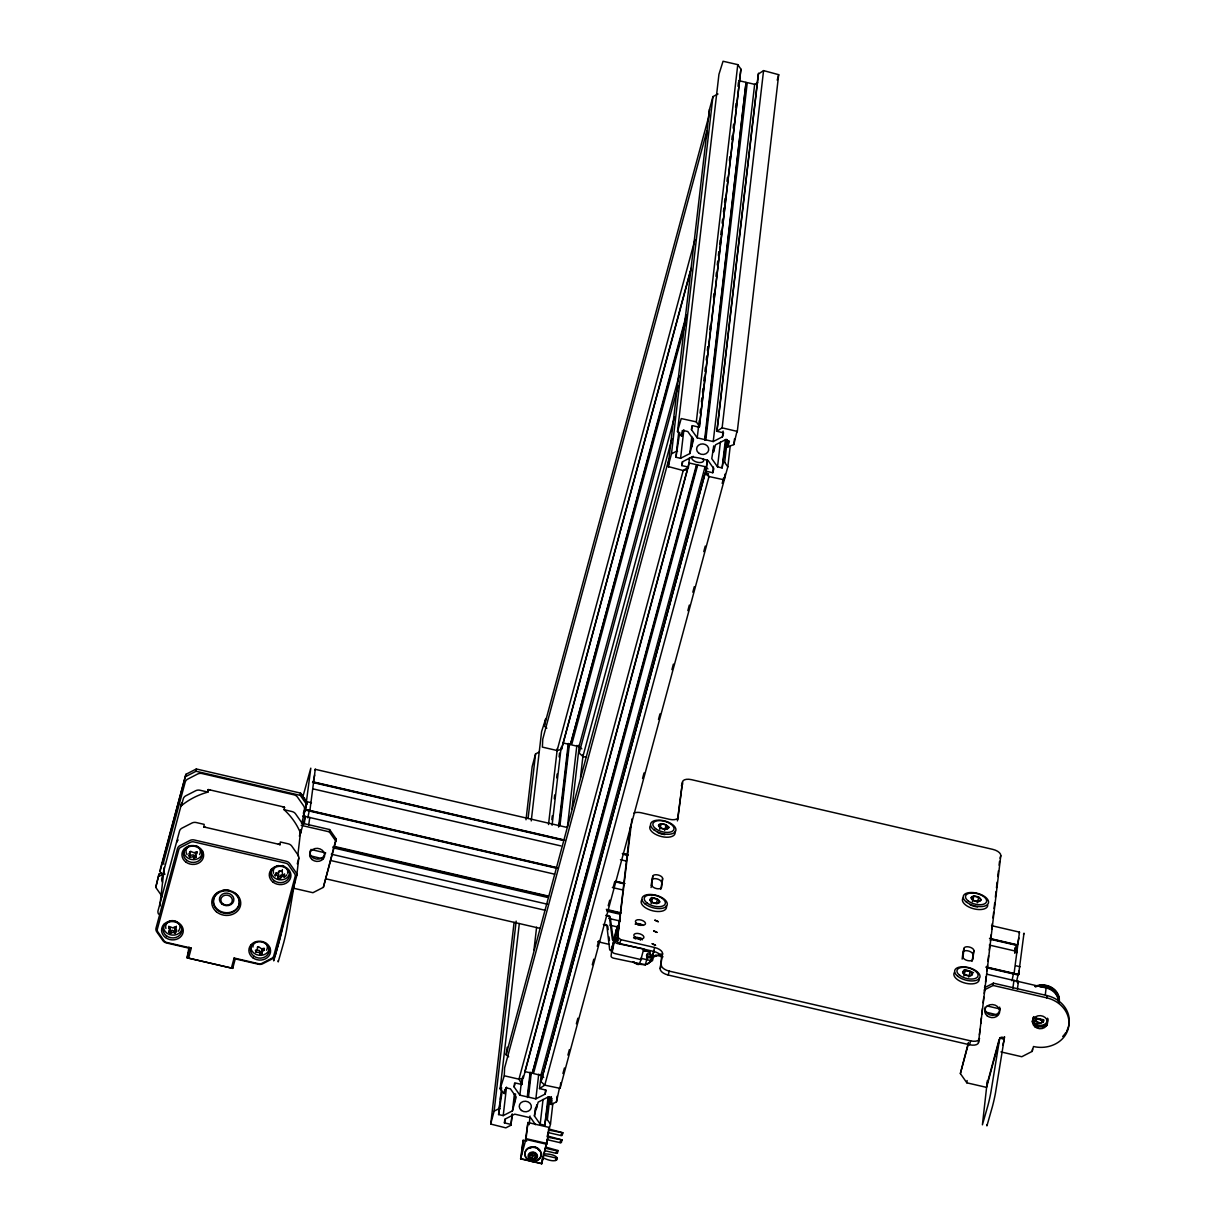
<?xml version="1.0" encoding="UTF-8"?>
<svg xmlns="http://www.w3.org/2000/svg" width="1225" height="1225" viewBox="0 0 1225 1225"><rect width="100%" height="100%" fill="white"/><g stroke="black" fill="none" stroke-linecap="round" stroke-linejoin="round"><path stroke-width="1.5" d="M309.772 817.335L308.7 825.206M1013.978 980.168L1012.891 988.162M314.917 770.035L315.284 769.178L309.864 810.736M514.087 922.379L490.75 1124.075L505.833 1127.857L510.886 1125.27L512.218 1114.934M526 819.77L532.171 766.559L535.57 753.911L538.939 752.181M717.988 94.003L712.935 96.607L709.52 109.255L668.069 466.495L683.198 470.553L687.531 469.435L523.32 1078.046L518.971 1079.179L504.409 1075.81M709.52 109.331L708.479 117.539L544.252 726.149L546.825 728.171M728.477 441.245L727.803 446.941L733.836 444.568L736.975 431.338L722.122 427.847L716.855 431.277L723.546 432.823L722.459 436.82L713.226 441.551L704.635 439.576L746.071 82.335L738.675 80.62M737.251 431.92L778.687 74.679L763.573 70.606L758.29 74.051L716.855 431.277M273.65 959.68L273.711 960.844L279.147 941.795A12.342 0.781 -77 0 0 282.317 927.601L282.929 923.895M278.152 960.722L278.213 961.885L283.649 942.837A12.342 0.781 -77 0 0 286.818 928.642L294.949 880.607M986.86 1124.718L986.921 1125.882L992.342 1106.833A12.342 0.781 -77 0 0 995.527 1092.639L1004.469 1037.452A2.312 2.006 6.6 0 0 1004.531 1036.932M280.28 878.616L280.954 875.018L284.476 874.834L283.97 876.717L282.072 876.288L280.28 878.616L279.162 878.493L278.09 878.111L277.692 875.278L275.809 874.834L276.314 872.95M313.064 788.9L560.851 845.908M614.751 940.861L612.056 950.615M1017.271 951.856L1016.49 953.096M162.236 896.639L155.759 887.375L158.974 874.129L161.287 872.95M155.759 887.375L158.974 874.129M158.714 876.426L162.19 874.635L160.031 871.557L160.291 869.26L185.909 774.322L196.322 768.978L300.554 793.096L307.031 802.344L302.116 821.883M162.542 882.153A5.788 5.022 6.6 0 1 161.807 878.325L181.713 803.11L181.407 805.683A72.719 63.118 6.6 0 1 207.928 792.085L208.235 789.513L284.368 807.122L284.078 809.694A72.719 63.118 6.6 0 1 300.569 833.26L302.407 826.431A5.788 5.022 6.6 0 0 301.687 822.603L295.577 813.875A5.788 5.022 6.6 0 0 291.979 811.532L284.078 809.694M159.878 905.566L164.227 868.127M160.031 871.557L185.909 774.322M168.774 931.98L170.107 930.786L168.866 926.238L170.336 928.826L168.774 931.98L170.413 933.373L173.322 932.179L174.746 933.373L176.507 930.02L174.746 933.373M170.413 933.373L171.975 930.204L174.976 931.398M176.278 931.98L174.808 929.408L176.369 926.238L175.098 928.826M185.649 776.604L196.061 771.26L196.322 768.978M196.214 855.341L195.985 857.301L194.086 858.281L193.06 856.811L189.86 857.301L189.37 854.56M194.086 858.281L193.274 854.851L190.089 855.341M195.985 857.301L194.959 855.831L197.194 851.681L195.188 853.871M233.056 965.361L232.704 968.362L187.073 957.812L189.048 947.063M259.914 954.076L259.348 952.453L256.102 952.192L256.316 950.232L259.578 950.478L259.914 954.076L261.032 953.953L262.073 953.571L261.737 949.972L264.34 948.334L264.11 950.309L261.507 951.932L262.073 953.571M275.809 874.834L276.038 872.874L278.213 873.379L280.004 871.052L282.194 871.557L282.577 874.39M278.09 878.111L278.764 874.512L277.922 873.303M283.97 876.717L284.598 873.854M306.755 804.641L300.278 795.377L300.554 793.096M297.767 855.831L300.6 831.484M300.569 833.26L300.86 830.688M296.772 875.446L298.793 858.021M293.954 888.324L312.926 892.703L323.354 887.359L335.834 841.1L329.341 831.852L329.617 829.555L301.442 823.047M323.354 887.359L336.094 838.819L329.617 829.555M335.834 841.1L336.094 838.819M490.735 1123.723L494.134 1111.136L516.169 921.123M528.082 818.514L535.57 753.911M499.693 1105.042L498.59 1114.551L503.215 1115.623L512.463 1110.876L516.184 1097.049L510.442 1088.841L505.818 1087.769L504.256 1093.557L500.152 1088.841L519.323 923.528M531.237 820.918L541.588 731.601L545.783 718.554L544.252 726.149M494.134 1111.136L499.188 1108.548L501.607 1087.647M500.367 1099.346L500.795 1095.548M508.697 1056.823L506.124 1054.802L507.211 1047.222M498.59 1114.551L502.143 1091.659M504.256 1093.557L504.7 1089.745M503.215 1115.623L506.522 1087.111M511.116 1124.428L504.424 1122.881L504.868 1119.083M541.266 1074.432L539.49 1088.581L546.182 1090.127L545.11 1094.124L535.861 1098.856L519.875 1095.165L514.117 1086.943L514.561 1083.145M510.886 1125.27L512.218 1113.862M512.463 1110.876L514.439 1093.772M514.178 1104.475L515.557 1093.956M533.962 949.957L536.611 927.157M548.509 824.548L557.329 748.552M519.875 1095.165L521.636 1079.96M551.832 819.632L552.276 815.835M554.267 798.731L554.711 794.933M556.686 777.829L557.13 774.032M559.105 756.928L559.549 753.13M514.117 1086.943L515.204 1082.961L521.896 1084.508L522.998 1076.071M552.092 825.237L561.142 747.342M706.335 138.364L706.947 130.631L542.736 739.242L542.384 747.112L557.099 750.527L561.448 749.394L690.41 270.802M527.271 1096.865L530.149 1072.166M558.585 827.043L568.278 743.437M525.403 1140.429L527.929 1122.513L549.06 1127.398L548.877 1128.975L562.903 1132.803L548.739 1130.108L548.05 1136.111L562.061 1139.939L547.912 1137.259L541.741 1163.75L520.61 1158.865L523.136 1140.276L526.658 1141.088M527.73 1097.523L530.593 1072.824M559.258 825.803L568.737 744.096M523.136 1140.276L521.528 1154.792M528.465 1097.141L531.328 1072.442M559.978 825.42L569.472 743.713M520.61 1158.865L526.061 1138.653L527.929 1122.513M529.169 1124.703L530.042 1116.036M535.861 1098.856L538.724 1074.157M567.389 827.135L576.868 745.428M548.999 1096.651L544.788 1125.239L540.179 1124.167L534.422 1115.96L535.31 1108.349M534.422 1115.96L536.596 1105.762M536.152 1109.559L536.872 1104.736M571.907 809.25L579.394 744.647M532.048 1158.789L533.197 1152.587L535.555 1155.359L535.248 1158.038A6.814 3.124 -19 0 0 532.048 1158.789A6.814 2.695 48 0 0 529.613 1156.722L530.364 1153.919A6.814 3.124 -19 0 1 533.579 1153.154A6.814 2.695 48 0 1 536.014 1155.221L535.248 1158.038M724.94 474.167L724.297 479.741L560.07 1088.351L544.773 1085.151L540.975 1081.629L705.187 473.003L708.54 473.784M586.545 757.341L582.901 756.499L579.103 752.977M540.179 1124.167L543.043 1099.468M580.497 777.324L583.131 754.523M545.11 1094.124L545.554 1090.311M544.788 1125.239L548.096 1096.743M541.741 1163.75L542.461 1157.457C560.575 1166.69 563.607 1153.537 543.257 1153.889M542.935 1156.645L542.553 1159.891L547.912 1137.259M549.014 1129.572L550.469 1124.167L547.33 1119.681L549.964 1096.88M559.335 1088.52L556.487 1101.872L551.434 1104.46L550.454 1104.246L551.342 1096.635M551.434 1104.46L551.862 1100.662M550.469 1124.167L552.888 1103.266M556.487 1101.872L557.145 1096.176M560.085 1088.321L560.728 1082.777M612.27 945.838L611.076 956.128A2.894 1.424 15.1 0 0 613.725 958.21L645.33 964.841L652.496 960.63L653.92 955.362M612.653 948.64L612.822 947.216M613.526 941.122L613.143 944.353L614.031 941.06M613.373 945.96L612.316 951.503A2.894 1.424 15.1 0 0 614.965 953.586L639.94 959.359L641.15 959.144L641.395 957.644M611.933 948.028L614.919 937.783L612.883 938.396A5.191 2.557 15.1 0 0 612.776 938.947M615.18 938.12L616.022 930.862A2.894 1.424 15.1 0 1 616.833 930.081M668.084 466.419L671.484 453.832L712.935 96.607M620.432 915.626A2.894 1.424 15.1 0 0 619.972 916.254L618.503 928.963L616.405 929.515L615.011 941.52A2.894 1.424 15.1 0 0 617.66 943.602L643.952 948.946M616.435 933.496L617.278 926.238A2.894 1.424 15.1 0 1 617.967 925.503M677.394 820.888L682.509 781.979A8.697 4.272 15.1 0 1 691.451 779.651L992.847 849.384A8.697 4.272 15.1 0 1 1000.794 855.632L978.53 1042.429A8.697 4.272 15.1 0 1 969.572 1044.757L668.176 975.023A8.697 4.272 15.1 0 1 660.229 968.776L661.531 957.628A8.697 4.272 15.1 0 0 653.568 951.396L619.773 943.572L617.124 941.489L630.446 826.569M617.124 941.489L631.947 818.897M676.384 453.449L675.955 457.247L680.564 458.318L689.813 453.572L693.534 439.744L687.792 431.537L683.183 430.465L681.621 436.253L677.502 431.537L718.952 74.296L723.056 61.25L737.772 64.634L740.911 69.136L699.475 426.361L699.245 427.203L692.554 425.657L691.482 429.638L697.224 437.861L704.635 439.576M671.484 453.832L676.537 451.244L678.742 432.241M675.955 457.247L679.722 432.456M681.621 436.253L682.279 430.542M680.564 458.318L683.872 429.807M521.896 1084.508L518.971 1079.179L683.198 470.553L688.465 467.123L681.789 465.577L682.218 461.779M691.482 429.638L691.911 425.841M689.813 453.572L691.788 436.468M688.251 467.965L689.568 457.629M691.543 447.171L692.646 437.662M691.819 446.145L692.692 438.55M699.475 426.361L696.321 421.875L737.772 64.634M697.224 437.861L699.215 420.757M700.087 413.147L700.532 409.349M701.42 401.754L701.848 397.957M702.522 392.245L702.951 388.447M703.839 380.853L704.283 377.055M704.942 371.343L705.386 367.546M706.258 359.951L706.702 356.153M707.361 350.442L707.805 346.644M709.796 329.54L710.224 325.743M713.532 297.246L713.976 293.449M715.967 276.345L716.411 272.547M717.283 264.937L717.728 261.139M718.386 255.443L718.83 251.646M719.718 244.035L720.147 240.238M720.821 234.542L721.249 230.744M722.138 223.134L722.582 219.336M723.454 211.741L723.898 207.944M724.557 202.232L725.001 198.435M726.992 181.331L727.42 177.533M729.411 160.429L729.855 156.632M731.83 139.528L732.274 135.73M733.163 128.135L733.607 124.322M735.582 107.233L736.026 103.421M738.017 86.332L738.445 82.519M699.245 427.203L740.911 69.136M643.339 950.462L650.092 952.024L643.339 950.462L641.211 958.363L650.506 960.522L651.547 959.987L654.028 950.784M651.103 885.384L652.757 876.334A5.068 2.496 15.1 0 1 657.978 874.972A5.068 2.496 15.1 0 1 662.618 878.616L661.622 887.191A5.068 2.496 15.1 0 1 656.401 888.554A5.068 2.496 15.1 0 1 651.761 884.909L652.757 876.334M705.079 440.219L746.071 82.335M705.814 439.836L747.265 82.611L754.661 84.326L757.754 82.749M540.914 1082.119L705.187 473.003M730.238 445.961L727.818 466.863L724.22 479.848L708.999 476.525L705.845 472.038L707.177 460.646M705.845 472.038L707.392 459.804M650.506 960.522L653.614 951.902M660.765 889.381L662.618 878.616M713.226 441.551L754.661 84.326M726.348 439.346L722.138 467.935L717.528 466.863L711.786 458.655L713.716 445.9M713.501 452.255L714.175 446.558M713.057 451.612L714.221 447.431M717.069 430.434L758.52 73.209M706.075 471.196L712.766 472.743L713.425 467.047M717.528 466.863L720.392 442.164M722.122 427.847L763.573 70.606M660.229 968.776L662.572 953.739A8.697 4.272 15.1 0 0 654.625 947.492L620.815 939.667L618.166 937.584M677.747 819.586L682.509 781.979M722.459 436.82L723.118 431.108M722.138 467.935L725.445 439.438M727.818 466.863L724.679 462.376L727.328 439.576M733.836 444.568L734.495 438.872M962.161 959.114L962.957 952.254M964.014 948.364L963.018 956.939A5.068 2.496 15.1 0 0 967.658 960.584A5.068 2.496 15.1 0 0 972.864 959.221L973.86 950.646A5.068 2.496 15.1 0 0 969.22 947.002A5.068 2.496 15.1 0 0 964.014 948.364L963.309 950.952M972.022 961.395L973.86 950.646M1002.8 1044.956L1004.209 1039.734A2.312 2.006 6.6 0 0 1002.479 1037.269A2.312 2.006 6.6 0 0 999.707 1038.693L986.569 1087.387L966.847 1082.823L960.369 1073.559L968.408 1042.49M966.847 1082.823L967.107 1080.542M978.53 1042.429L978.959 1038.662M979.403 1034.895L980.061 1029.23M980.72 1023.579L981.378 1017.914M981.807 1014.147L982.465 1008.497M983.124 1002.831L983.782 997.181M984.211 993.398L985.084 985.865M985.528 982.098L986.186 976.432M986.845 970.782L987.503 965.116M987.932 961.349L988.59 955.699M989.249 950.033L989.907 944.383M990.336 940.616L990.994 934.951M991.653 929.3L992.311 923.635M992.97 917.984L993.628 912.319M994.057 908.552L994.715 902.902M995.374 897.236L996.032 891.586M996.461 887.819L997.119 882.153M997.778 876.503L998.436 870.837M999.095 865.187L999.523 861.42M984.196 990.03L993.123 985.451L993.383 983.154L1046.9 995.542A28.971 25.143 6.6 0 1 1066.684 1031.037M987.35 1080.634L982.404 1124.826L987.84 1105.792A12.342 0.781 -77 0 0 991.01 1091.582L999.799 1037.835L1004.148 1039.458M986.11 967.229L1018.572 974.732L1019.001 970.996L1016.459 981.838M1000.932 1051.908L1021.772 1056.731L1032.185 1051.387L1032.461 1049.105M1045.308 994.777L1046.104 987.917L986.538 974.135M1032.185 1051.387L1033.502 1046.518A28.971 25.143 6.6 0 0 1068.246 1028.694A28.971 25.143 6.6 0 0 1046.64 997.824L1046.9 995.542M314.672 775.058L313.187 782.163L564.679 840.35M1018.878 937.952L1017.378 945.118L991.301 939.07M304.336 800.093L304.504 797.904L304.03 798.853M1003.888 1039.443L1004.469 1036.702M304.29 823.644L305.27 816.172L303.249 824.333M778.687 74.679L777.217 80.146M1017.393 989.203L1018.48 981.21L1017.607 982.986M303.249 816.799L304.719 809.955L555.124 867.897M557.635 868.066L305.362 809.694L310.798 768.167L302.82 797.016M307.766 817.841L309.221 810.996M1014.79 950.309L1015.403 947.369M1014.744 953.295L1015.847 948.15M1015.265 952.223L1016.735 945.363L990.658 939.33M1011.957 980.796L1013.412 973.952M1018.572 974.732L1023.993 933.174L1023.503 934.384M181.407 805.683L183.26 798.853A5.788 5.022 6.6 0 1 185.833 795.791L195.663 790.753A5.788 5.022 6.6 0 1 200.027 790.248L207.928 792.085M190.916 851.467L188.895 853.641M188.727 957.628L191.284 948.135L189.63 948.318L187.073 957.812L232.704 968.362L235.261 958.869L234.097 958.042L231.54 967.536M281.98 871.235L282.408 869.597M303.371 813.323L304.351 809.71A5.788 5.022 6.6 0 0 303.632 805.882L297.522 797.153A5.788 5.022 6.6 0 0 293.923 794.811L201.972 773.526A5.788 5.022 6.6 0 0 197.593 774.032L187.777 779.085A5.788 5.022 6.6 0 0 185.189 782.147L163.752 861.604A5.788 5.022 6.6 0 0 163.859 864.222M303.31 816.141L307.031 802.344M299.375 836.17L300.462 832.143M297.277 863.839L298.655 858.725A5.788 5.022 6.6 0 0 297.935 854.897L291.826 846.169A5.788 5.022 6.6 0 0 288.227 843.826L280.326 841.988L280.035 844.561L203.886 826.952L204.177 824.379L196.276 822.542A5.788 5.022 6.6 0 0 191.912 823.047L182.096 828.085A5.788 5.022 6.6 0 0 179.508 831.147L158.071 910.619A5.788 5.022 6.6 0 0 158.576 914.126M557.099 750.527L694.942 239.656M561.448 749.394L691.329 268.03M563.025 742.947L570.421 744.647L686.368 314.932M570.421 744.647L686.505 316.617M581.829 748.858L579.012 746.638L571.616 744.923L685.571 322.588M579.012 746.638L679.033 375.937M579.042 753.467L678.129 385.967M582.901 756.499L674.47 417.143M506.124 1054.802L671.943 438.611M500.152 1088.841L504.256 1075.78L504.608 1067.894L668.819 459.283L668.62 467.184M677.502 431.537L681.222 418.567L696.321 421.875M504.424 1122.881L505.512 1118.884L514.745 1114.153L530.747 1117.843L535.524 1124.688M681.789 465.577L682.861 461.595L692.094 456.848L700.241 458.181L708.096 460.539L713.838 468.762L712.766 472.743M696.504 464.688L689.108 462.973L524.882 1071.584L532.293 1073.299L696.504 464.688L705.095 466.679L707.928 468.899M532.293 1073.299L697.132 464.535M543.701 1077.51L540.883 1075.29L533.472 1073.575L697.699 464.964M540.883 1075.29L705.095 466.679M539.49 1088.581L544.773 1085.151L708.999 476.525L705.141 473.508M536.428 1108.533L538.158 1102.132L547.407 1097.386L552.016 1098.457L550.454 1104.246M713.777 451.229L715.507 444.828L724.756 440.081L729.365 441.153L727.803 446.941M562.933 1073.559L564.419 1068.016M567.91 1055.108L569.395 1049.58M576.362 1023.763L577.863 1018.22M592.288 964.749L593.788 959.206M597.264 946.297L598.765 940.769M608.212 905.719L609.713 900.191M613.189 887.283L614.69 881.755M642.558 778.472L644.044 772.944M658.483 719.458L659.969 713.915M671.913 669.662L673.398 664.118M687.837 610.647L689.323 605.104M692.814 592.196L694.299 586.668M703.763 551.618L705.248 546.09M722.168 483.385L723.669 477.857M548.402 1129.833L549.06 1127.398M548.739 1130.108L548.096 1132.543L561.05 1135.544L562.122 1135.437L562.903 1132.803M547.07 1136.754L548.034 1133.156M545.14 1150.75L556.257 1153.322L556.916 1150.888L558.095 1150.566L545.937 1147.167M561.05 1135.544L561.708 1133.11M613.71 939.498L616.405 929.515M555.415 1160.458L556.073 1158.023L557.268 1157.717M556.257 1153.322L557.329 1153.2L558.095 1150.566M547.253 1139.694L560.223 1142.695L560.882 1140.261M616.696 935.624L617.599 932.302M560.223 1142.695L561.295 1142.573L562.061 1139.939M619.773 943.572L620.815 939.667M659.77 829.279L661.24 823.797L666.124 824.93L668.314 827.641L665.619 829.218L660.75 828.085L658.56 825.374L661.24 823.797M664.639 830.412L666.124 824.93M651.057 887.513L651.761 884.909M651.149 903.591L652.619 898.109L657.503 899.242L659.693 901.937L656.998 903.514L652.129 902.396L649.939 899.686L652.619 898.109M656.523 902.886L657.503 899.242M645.33 964.841L647.229 957.812M653.568 951.396L654.625 947.492M661.531 957.628L662.572 953.739M668.176 975.023L669.233 971.119A8.697 4.272 15.1 0 1 661.286 964.887M972.405 901.631L973.875 896.149L978.76 897.282L980.949 899.977L978.254 901.569L973.385 900.436L971.195 897.726L973.875 896.149M977.274 902.748L978.76 897.282M963.861 975.942L965.331 970.476L970.215 971.593L972.405 974.304L969.725 975.881L964.841 974.748L962.651 972.053L965.331 970.476M1000.09 858.235L1000.794 855.632M968.745 977.075L970.215 971.593M960.369 1073.559L968.133 1044.772M969.572 1044.757L970.629 1040.867A8.697 4.272 15.1 0 0 979.571 1038.54M1014.759 950.447L1015.617 947.277M1014.055 973.691L1019.476 932.133L1019.108 932.975M986.829 1085.105L998.987 1040.025M650.567 960.905L648.729 963.417A11.592 5.712 15.1 0 1 633.095 961.947M315.177 769.315L566.777 827.365M257.526 947.905L258.276 946.695M724.327 479.649L723.562 479.894M1034.926 1020.578L1034.957 1020.532A3.843 1.562 46 0 0 1034.773 1020.992M168.637 928.213L170.168 926.82L173.169 928.014L174.501 926.82L176.14 928.213M278.442 871.419L279.79 870.73M984.456 987.748L993.383 983.154M533.197 1152.587L529.92 1154.057L532.354 1156.109L535.555 1155.359M633.57 937.814L641.64 938.35M194.316 856.321L195.342 855.938M262.303 951.611L260.144 952.116M641.548 959.588C638.684 961.257 641.977 967.949 633.892 962.375M1036.136 1018.082L1043.149 1019.705A4.119 1.868 -21.1 0 1 1043.577 1019.812M280.51 876.656L278.32 876.151M639.71 923.818L635.163 924.094A5.222 2.572 15.1 0 1 643.202 925.411M676.537 451.244L677.517 451.458M723.699 462.147L724.679 462.376M991.53 925.656L1019.476 932.133M313.248 781.902L564.74 840.09M622.499 853.457L628.088 854.759M989.494 938.381L1017.439 944.858M622.423 853.718L628.012 855.019M312.528 782.423L562.168 840.182M623.647 854.407L627.368 855.264M620.462 859.705L626.052 860.991M989.325 945.057L1017.271 951.519M196.061 771.26L300.278 795.377M306.954 801.717L311.456 802.758M1015.663 965.713L1020.165 966.755M305.423 809.434L555.844 867.377M615.455 881.173L624.765 883.332M986.186 966.969L1018.633 974.472M615.394 881.433L624.704 883.592M614.751 881.694L624.061 883.853M987.335 967.918L1017.929 974.993M303.371 816.049L554.68 874.191M612.378 887.543L623.556 890.131M301.182 825.328L329.341 831.852M993.123 985.451L1046.64 997.824M334.348 846.414L548.57 896.133M606.329 909.348L621.213 912.947M333.292 846.797L547.529 896.363M607.156 910.16L620.187 913.176M333.2 846.996L547.437 896.577M607.049 910.374L620.095 913.391M333.016 847.792L547.269 897.374M606.88 911.17L619.911 914.187M605.778 915.351L609.33 916.698L612.362 939.315A2.312 1.118 15 0 0 614.491 940.8M310.798 849.461L325.712 852.922M331.301 854.208L547.391 904.218M608.871 918.444L620.049 921.032M987.059 1005.955L1000.09 1008.971M310.063 855.724L323.078 858.893M330.551 860.471L544.773 910.19M609.989 925.135L617.431 927.003M986.309 1012.217L997.472 1014.943M603.328 924.446L606.865 925.824L609.637 949.452A2.312 1.164 15.2 0 0 611.75 950.998M614.598 940.632L613.128 939.866M325.835 878.8L540.072 928.366M597.831 941.734L609.009 944.322M655.574 955.102L663.031 956.817M669.233 971.119L970.629 1040.867M191.284 948.135L166.738 942.454A4.379 3.797 6.6 0 1 164.012 940.678L157.918 931.98A4.379 3.797 6.6 0 1 157.367 929.071L178.804 849.645A4.379 3.797 6.6 0 1 180.764 847.317L190.549 842.295A4.379 3.797 6.6 0 1 193.872 841.912L285.777 863.181A4.379 3.797 6.6 0 1 288.518 864.957L294.597 873.655A4.379 3.797 6.6 0 1 295.148 876.564L273.711 955.99A4.379 3.797 6.6 0 1 271.751 958.317L261.966 963.34A4.379 3.797 6.6 0 1 258.643 963.723L234.097 958.042M189.63 948.318L166.477 942.959A5.788 5.022 6.6 0 1 162.879 940.601L156.769 931.873A5.788 5.022 6.6 0 1 156.05 928.06L177.487 848.588A5.788 5.022 6.6 0 1 180.06 845.526L189.89 840.488A5.788 5.022 6.6 0 1 194.254 839.982L286.206 861.252A5.788 5.022 6.6 0 1 289.804 863.61L295.914 872.338A5.788 5.022 6.6 0 1 296.634 876.151L275.196 955.623A5.788 5.022 6.6 0 1 272.608 958.685L262.793 963.723A5.788 5.022 6.6 0 1 258.429 964.228L235.261 958.869M499.188 1108.548L500.152 1108.763M546.35 1119.451L547.33 1119.681M526.061 1138.653L547.192 1143.537M525.893 1139.434L547.024 1144.318M545.799 1148.315L556.916 1150.888M543.119 1155.022L556.073 1158.023M520.702 1158.666L541.833 1163.551M614.537 940.387L613.22 939.498L610.188 916.882A2.174 1.041 15 0 0 608.197 915.473M611.704 950.539L610.708 950.018M560.346 1141.547L561.418 1142.374M556.38 1152.174L557.452 1153.001M1037.728 1022.507L1040.438 1023.135L1042.873 1022.094A4.119 1.868 -21.1 0 0 1043.363 1021.604A3.614 1.577 -25.1 0 0 1043.577 1019.966M170.642 931.413L169.004 930.02M1037.713 1022.492L1035.845 1020.471A4.119 1.577 49.9 0 1 1035.554 1019.797A3.614 1.317 53.7 0 1 1035.737 1018.159A4.119 1.577 49.9 0 1 1036.136 1017.944M189.86 857.301L188.665 855.601L190.319 854.759L189.661 851.957L190.533 851.36L194.132 852.799L195.786 851.957L196.98 853.657M1033.624 1017.332L1033.869 1017.638A4.119 0.842 75 0 0 1034.053 1017.653A3.614 0.858 71.6 0 0 1034.268 1017.408M256.102 952.192L255.443 950.309L257.311 949.865L257.495 947.032L258.521 946.649L261.599 948.854L263.467 948.41L264.11 950.309M607.722 926.008L608.151 929.637M608.993 936.895L609.422 940.524M702.859 458.732A6.079 3.001 15.1 0 1 701.282 462.438A6.079 3.001 15.1 0 1 693.411 460.478A6.079 3.001 15.1 0 1 693.273 456.343M301.595 795.546A12.449 0.796 -77 0 1 302.253 794.841M324.931 852.6A7.534 6.538 6.6 0 1 316.678 859.092A7.534 6.538 6.6 0 1 310.093 850.9M999.646 1007.103A7.534 6.538 6.6 0 1 992.694 1015.357A7.534 6.538 6.6 0 1 985.13 1007.118M1065.842 1032.491A28.971 25.143 6.6 0 1 1062.688 1036.503M1047.528 1018.189A7.534 6.538 6.6 0 1 1039.596 1026.382A7.534 6.538 6.6 0 1 1033.701 1016.612M978.974 977.994A13.031 6.416 15.1 0 1 965.79 983.262A13.031 6.416 15.1 0 1 954.489 972.328M963.983 969.863A13.031 6.416 15.1 0 1 973.523 972.727M634.642 962.743A7.672 3.782 15.1 0 1 633.172 961.793M666.262 905.627A13.031 6.416 15.1 0 1 653.078 910.895A13.031 6.416 15.1 0 1 641.778 899.962M651.271 897.496A13.031 6.416 15.1 0 1 654.579 898.032M656.493 955.73A17.686 8.713 15.1 0 1 649.817 957.46M661.041 953.984A22.065 10.857 15.1 0 1 647.428 956.036M664.93 834.608A10.305 5.068 15.1 0 1 657.396 832.342M668.314 826.599A7.243 3.568 15.1 0 1 669.355 827.595M674.883 831.331A13.031 6.416 15.1 0 1 661.699 836.598A13.031 6.416 15.1 0 1 650.398 825.665M666.323 827.886A7.243 3.568 15.1 0 1 667.717 828.789M977.565 906.944A10.305 5.068 15.1 0 1 970.032 904.678M987.763 905.443A13.031 6.416 15.1 0 1 972.696 908.491A13.031 6.416 15.1 0 1 963.034 898.002M681.452 785.868A8.697 4.272 15.1 0 1 682.83 784M651.7 880.239A5.068 2.496 15.1 0 1 656.922 878.876A5.068 2.496 15.1 0 1 661.561 882.521M963.202 951.657A5.068 2.496 15.1 0 1 968.822 951.075A5.068 2.496 15.1 0 1 972.818 954.535M633.968 937.615A5.222 2.572 15.1 0 1 642.359 939.835M633.754 813.247A8.697 4.272 15.1 0 1 641.318 812.803L669.493 819.326A8.697 4.272 15.1 0 0 678.436 816.983M605.747 924.553A2.174 1.103 15.2 0 1 607.003 925.089M635.27 938.963A2.894 1.424 15.1 0 1 637.98 938.687A2.894 1.424 15.1 0 1 640.476 940.172M637.674 924.89A2.894 1.424 15.1 0 1 640.951 925.487M618.074 939.912A2.894 1.424 15.1 0 1 616.481 938.273A2.894 1.424 15.1 0 1 618.043 937.278M635.897 924.232A5.222 2.572 15.1 0 1 639.236 924.232M617.936 940.402A2.894 1.424 15.1 0 1 616.359 938.809A2.894 1.424 15.1 0 1 617.752 937.768M649.985 953.632A2.174 1.883 6.6 0 1 650.506 956.449A2.174 1.883 6.6 0 1 647.244 956.449A2.174 1.883 6.6 0 1 647.566 953.632M530.073 1148.284A5.222 4.532 6.6 0 1 531.114 1147.565M532.354 1147.105A5.222 4.532 6.6 0 1 538.847 1150.321M527.454 1158.911A8.192 7.12 6.6 0 1 527.592 1148.407A8.192 7.12 6.6 0 1 539.597 1149.785A8.192 7.12 6.6 0 1 537.377 1160.044M535.938 1160.626A8.192 7.12 6.6 0 1 530.67 1160.626M529.675 1160.274A8.192 7.12 6.6 0 1 528.281 1159.539M1037.759 1023.442A4.349 2.144 15.1 0 1 1036.993 1023.12M1034.895 1021.083A4.349 2.144 15.1 0 1 1038.647 1019.353A4.349 2.144 15.1 0 1 1043.317 1022.308M1043.057 1022.308A4.134 1.96 -12.8 0 0 1042.72 1021.972L1042.613 1021.91A3.476 1.715 15.1 0 0 1038.172 1019.016A3.476 1.715 15.1 0 0 1037.07 1021.772A3.476 1.715 15.1 0 0 1042.613 1021.895L1042.613 1021.91A4.425 2.128 -8.5 0 0 1042.23 1021.681M1046.946 1025.356A9.555 8.299 6.6 0 1 1045.982 1026.014M1044.374 1026.78A9.555 8.299 6.6 0 1 1043.195 1027.132M1038.264 1027.132A9.555 8.299 6.6 0 1 1037.07 1026.78M1035.385 1026.014A9.555 8.299 6.6 0 1 1034.375 1025.356M1034.849 986.431A16.691 14.486 6.6 0 1 1052.413 987.932A16.691 14.486 6.6 0 1 1059.15 1002.28M1035.232 986.646A15.956 13.858 6.6 0 1 1038.126 985.681M1039.137 985.482A15.956 13.858 6.6 0 1 1045.354 985.482M1046.364 985.681A15.956 13.858 6.6 0 1 1057.267 993.781M1057.665 994.639A15.956 13.858 6.6 0 1 1058.614 998.191M1035.753 986.753A16.691 14.486 6.6 0 1 1052.765 988.942A16.691 14.486 6.6 0 1 1059.058 1002.999M1039.994 986.753A15.956 13.858 6.6 0 1 1058.507 1001.438M1047.62 1018.695A7.243 6.293 6.6 0 1 1040.668 1025.402A7.243 6.293 6.6 0 1 1033.196 1018.695M1033.287 1017.868A7.243 6.293 6.6 0 1 1033.395 1017.47M1046.87 1024.544A8.835 7.672 6.6 0 1 1044.588 1025.999M1044.068 1026.198A8.835 7.672 6.6 0 1 1033.257 1023.38M1032.399 1022.048A8.835 7.672 6.6 0 1 1031.986 1021.099M1046.104 987.917A15.94 13.842 6.6 0 1 1058.4 1001.315M164.9 874.374A72.719 63.118 6.6 0 1 163.66 871.496M286.895 874.772A7.243 6.293 6.6 0 1 284.338 877.069M275.564 876.074A7.243 6.293 6.6 0 1 274.369 874.772M273.588 873.257A7.243 6.293 6.6 0 1 275.242 867.162M276.697 866.167A7.243 6.293 6.6 0 1 278.412 865.539M282.163 865.539A7.243 6.293 6.6 0 1 283.924 866.167M286.65 868.464A7.243 6.293 6.6 0 1 287.553 873.257M269.531 947.691A9.417 8.177 6.6 0 1 258.919 955.24A9.417 8.177 6.6 0 1 250.987 945.042M235.323 893.362A13.031 11.316 6.6 0 1 235.108 910.083A13.031 11.316 6.6 0 1 216.013 907.893A13.031 11.316 6.6 0 1 219.551 891.57M222.644 890.437A13.031 11.316 6.6 0 1 229.381 890.437M181.974 929.071A9.417 8.177 6.6 0 1 171.898 935.073A9.417 8.177 6.6 0 1 163.43 926.957M163.553 925.35A9.417 8.177 6.6 0 1 163.828 924.324M202.538 850.946A9.417 8.177 6.6 0 1 191.054 859.399M190.457 859.23A9.417 8.177 6.6 0 1 184.026 849.369M289.667 873.808A9.417 8.177 6.6 0 1 278.978 879.718A9.417 8.177 6.6 0 1 271.154 870.623M271.353 869.566A9.417 8.177 6.6 0 1 271.506 869.061M165.911 928.519A7.243 6.293 6.6 0 1 174.471 920.802A7.243 6.293 6.6 0 1 178.115 931.337M265.09 942.638A7.243 6.293 6.6 0 1 266.529 950.232M252.932 947.093A7.243 6.293 6.6 0 1 256.331 941.627M196.597 845.954A7.243 6.293 6.6 0 1 199.568 854.56M187.058 854.56A7.243 6.293 6.6 0 1 189.37 845.954M164.196 868.785A5.788 5.022 6.6 0 1 164.349 867.468M181.315 804.565A5.788 5.022 6.6 0 1 181.851 803.34M207.637 789.773A5.788 5.022 6.6 0 1 209.919 789.895M282.684 806.739A5.788 5.022 6.6 0 1 284.767 807.612M300.462 829.83A5.788 5.022 6.6 0 1 300.584 830.489M159.863 906.224A5.788 5.022 6.6 0 1 160 904.908M176.982 842.004A5.788 5.022 6.6 0 1 178.146 839.982M278.351 844.178A5.788 5.022 6.6 0 1 280.096 844.867M203.672 827.181A5.788 5.022 6.6 0 1 205.57 827.334M652.221 943.755L655.513 945.256L652.221 943.755M653.706 930.908L657.013 932.393L653.706 930.908M654.946 920.189L658.254 921.675L654.946 920.189M698.801 453.173A6.079 5.283 6.6 0 0 708.647 450.233A6.079 5.283 6.6 0 0 700.516 444.185A6.079 5.283 6.6 0 0 698.801 453.173M521.452 1110.478A6.079 5.283 6.6 0 0 531.298 1107.538A6.079 5.283 6.6 0 0 523.167 1101.489A6.079 5.283 6.6 0 0 521.452 1110.478M312.007 859.521A7.534 6.538 6.6 0 0 324.472 856.581A7.534 6.538 6.6 0 0 314.963 848.558A7.534 6.538 6.6 0 0 312.007 859.521M987.044 1015.724A7.534 6.538 6.6 0 0 999.508 1012.784A7.534 6.538 6.6 0 0 989.999 1004.76A7.534 6.538 6.6 0 0 987.044 1015.724M1034.926 1026.81A7.534 6.538 6.6 0 0 1047.39 1023.87A7.534 6.538 6.6 0 0 1037.897 1015.847A7.534 6.538 6.6 0 0 1034.926 1026.81M963.876 974.135A5.022 2.465 15.1 0 0 972.16 974.901A5.022 2.465 15.1 0 0 966.54 970.491A5.022 2.465 15.1 0 0 963.876 974.135M957.843 976.356A13.031 6.416 15.1 0 0 979.388 978.377A13.031 6.416 15.1 0 0 964.779 966.908A13.031 6.416 15.1 0 0 957.843 976.356M959.619 975.238A10.857 5.344 15.1 0 0 977.565 976.922A10.857 5.344 15.1 0 0 965.392 967.367A10.857 5.344 15.1 0 0 959.619 975.238M651.164 901.768A5.022 2.465 15.1 0 0 659.448 902.549A5.022 2.465 15.1 0 0 653.828 898.124A5.022 2.465 15.1 0 0 651.164 901.768M645.131 903.989A13.031 6.416 15.1 0 0 666.676 906.01A13.031 6.416 15.1 0 0 652.067 894.556A13.031 6.416 15.1 0 0 645.131 903.989M646.907 902.871A10.857 5.344 15.1 0 0 664.853 904.555A10.857 5.344 15.1 0 0 652.68 895A10.857 5.344 15.1 0 0 646.907 902.871M659.785 827.457A5.022 2.465 15.1 0 0 668.069 828.238A5.022 2.465 15.1 0 0 662.449 823.828A5.022 2.465 15.1 0 0 659.785 827.457M653.752 829.692A13.031 6.416 15.1 0 0 675.297 831.714A13.031 6.416 15.1 0 0 660.688 820.245A13.031 6.416 15.1 0 0 653.752 829.692M655.528 828.575A10.857 5.344 15.1 0 0 673.474 830.259A10.857 5.344 15.1 0 0 661.301 820.704A10.857 5.344 15.1 0 0 655.528 828.575M972.42 899.808A5.022 2.465 15.1 0 0 980.704 900.589A5.022 2.465 15.1 0 0 975.085 896.164A5.022 2.465 15.1 0 0 972.42 899.808M966.387 902.029A13.031 6.416 15.1 0 0 987.932 904.05A13.031 6.416 15.1 0 0 973.324 892.596A13.031 6.416 15.1 0 0 966.387 902.029M968.163 900.911A10.857 5.344 15.1 0 0 986.11 902.595A10.857 5.344 15.1 0 0 973.936 893.04A10.857 5.344 15.1 0 0 968.163 900.911M636.663 923.482A5.222 2.572 15.1 0 0 645.269 924.293A5.222 2.572 15.1 0 0 639.435 919.715A5.222 2.572 15.1 0 0 636.663 923.482M635.071 937.202A5.222 2.572 15.1 0 0 643.692 938.013A5.222 2.572 15.1 0 0 637.842 933.435A5.222 2.572 15.1 0 0 635.071 937.202M647.367 957.338A2.174 1.883 6.6 0 0 650.888 956.281A2.174 1.883 6.6 0 0 647.979 954.122A2.174 1.883 6.6 0 0 647.367 957.338M527.791 1159.815A8.192 7.12 6.6 0 0 541.067 1155.833A8.192 7.12 6.6 0 0 530.103 1147.687A8.192 7.12 6.6 0 0 527.791 1159.815M530.226 1158.819A4.058 3.522 6.6 0 0 536.78 1156.844A4.058 3.522 6.6 0 0 531.359 1152.817A4.058 3.522 6.6 0 0 530.226 1158.819M529.797 1159.248A4.716 4.104 6.6 0 0 537.438 1156.967A4.716 4.104 6.6 0 0 531.129 1152.266A4.716 4.104 6.6 0 0 529.797 1159.248M253.851 956.097A9.417 8.177 6.6 0 0 269.102 951.534A9.417 8.177 6.6 0 0 256.515 942.193A9.417 8.177 6.6 0 0 253.851 956.097M166.539 935.9A9.417 8.177 6.6 0 0 181.775 931.337A9.417 8.177 6.6 0 0 169.188 921.981A9.417 8.177 6.6 0 0 166.539 935.9M217.438 910.129A13.031 11.316 6.6 0 0 239.013 905.045A13.031 11.316 6.6 0 0 222.567 891.157A13.031 11.316 6.6 0 0 217.438 910.129M186.904 860.425A9.417 8.177 6.6 0 0 202.14 855.862A9.417 8.177 6.6 0 0 189.553 846.506A9.417 8.177 6.6 0 0 186.904 860.425M274.216 880.637A9.417 8.177 6.6 0 0 289.452 876.074A9.417 8.177 6.6 0 0 276.865 866.718A9.417 8.177 6.6 0 0 274.216 880.637M216.366 911.737A14.501 12.587 6.6 0 0 240.36 906.087A14.501 12.587 6.6 0 0 222.062 890.636A14.501 12.587 6.6 0 0 216.366 911.737M273.221 882.291A10.872 9.433 6.6 0 0 290.8 877.023A10.872 9.433 6.6 0 0 276.283 866.243A10.872 9.433 6.6 0 0 273.221 882.291M185.894 862.094A10.872 9.433 6.6 0 0 203.488 856.826A10.872 9.433 6.6 0 0 188.956 846.031A10.872 9.433 6.6 0 0 185.894 862.094M165.528 937.554A10.872 9.433 6.6 0 0 183.122 932.286A10.872 9.433 6.6 0 0 168.591 921.506A10.872 9.433 6.6 0 0 165.528 937.554M252.855 957.766A10.872 9.433 6.6 0 0 270.434 952.499A10.872 9.433 6.6 0 0 255.918 941.703A10.872 9.433 6.6 0 0 252.855 957.766M221.71 903.851A7.243 6.293 6.6 0 0 233.699 901.018A7.243 6.293 6.6 0 0 224.558 893.301A7.243 6.293 6.6 0 0 221.71 903.851M222.628 903.667A5.788 5.022 6.6 0 0 232.199 901.401A5.788 5.022 6.6 0 0 224.895 895.245A5.788 5.022 6.6 0 0 222.628 903.667"/></g></svg>
